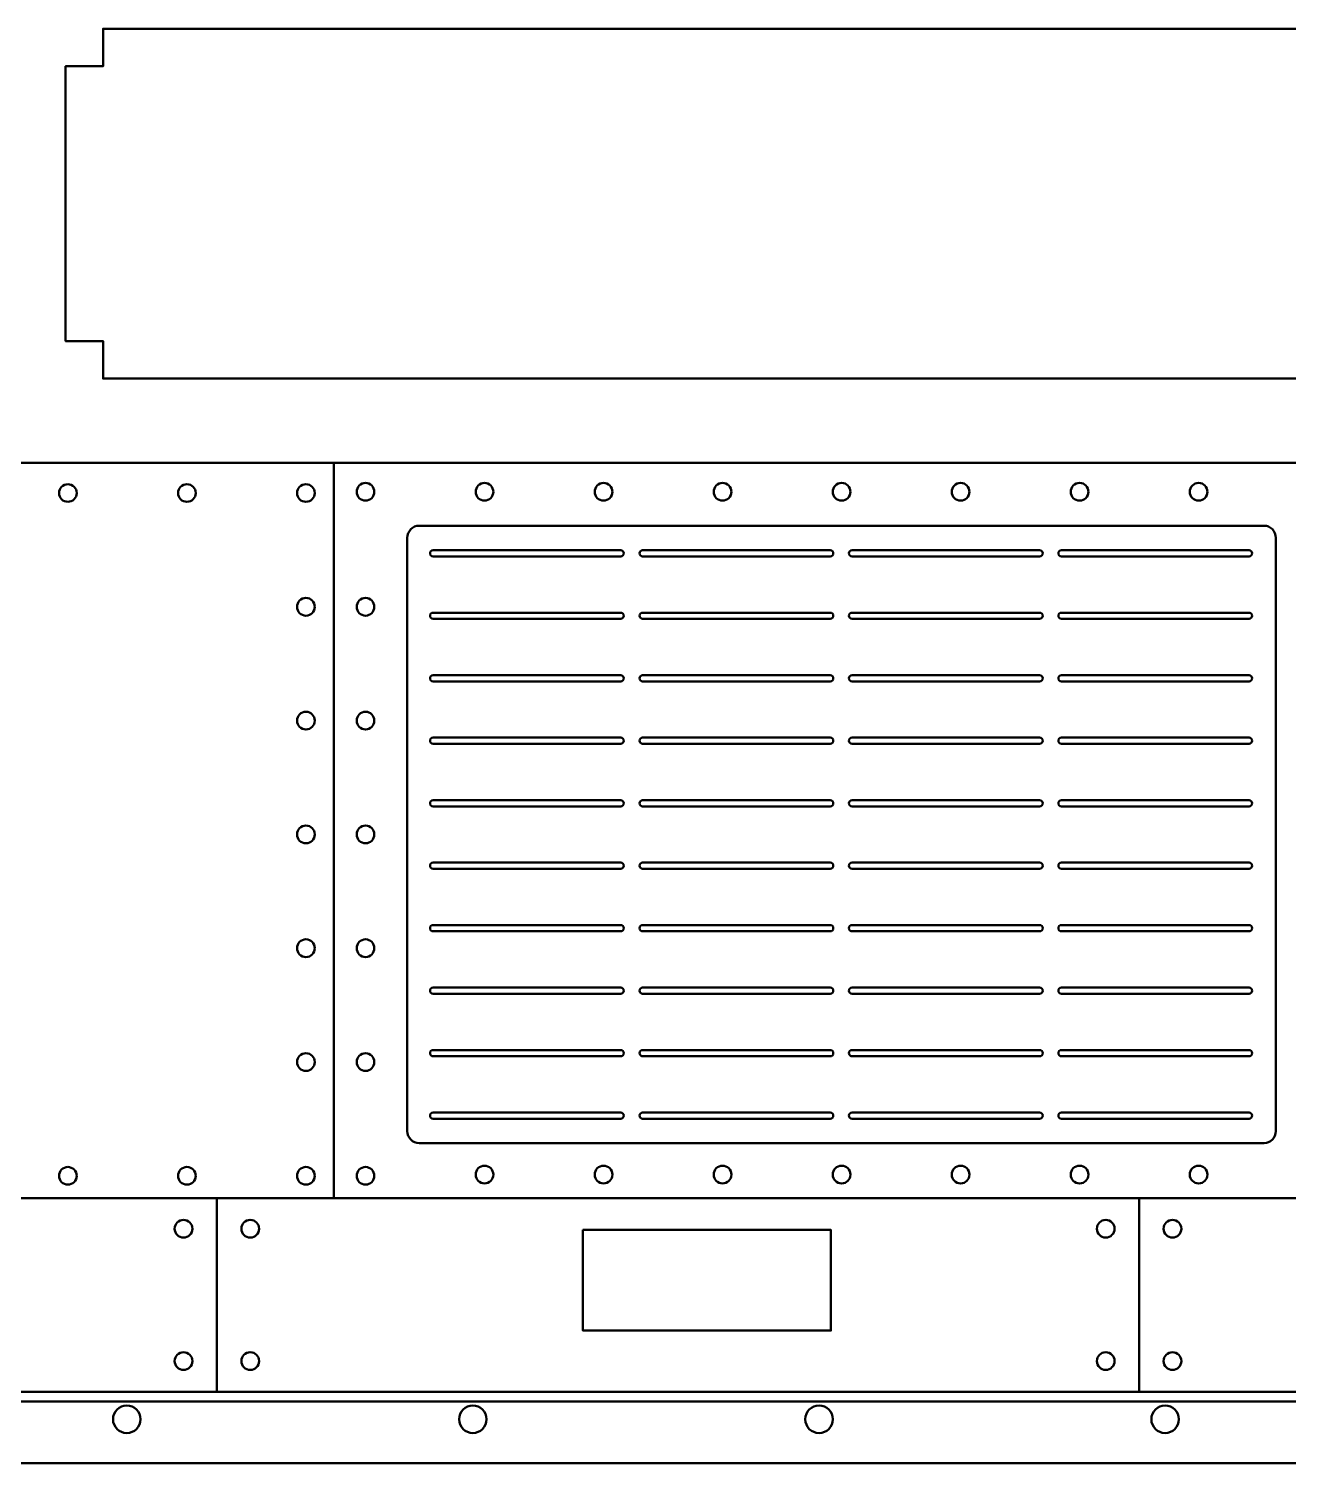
# Model space of a CAD drawing. Header units: inches. Extents: x 1117 to 1992, y -2324 to -585.
# Drawn here: x 1708.3 to 1809, y -1508.6 to -1393.8 of the extents above; entities that cross this region are included whole.
import ezdxf

# ---------------------------------------------------------------- set-up
doc = ezdxf.new("R2010")
doc.units = ezdxf.units.IN
doc.header["$MEASUREMENT"] = 0
doc.layers.add('Layer 1', color=7, linetype='Continuous')

# ---------------------------------------------------------------- blocks, each defined once
blk = doc.blocks.new('block 201')
at = {"layer": 'Layer 1', "color": 240, "lineweight": 50, "true_color": 0xec2227}
for points in [[(1732.68, -1428.52), (1732.68, -1487.33)], [(1858.15, -1487.35), (1571.92, -1487.35)], [(1723.34, -1487.35), (1723.34, -1502.84)], [(1797.1, -1487.33), (1797.1, -1502.84)], [(1752.61, -1489.9), (1772.45, -1489.9), (1772.45, -1497.95), (1752.61, -1497.95), (1752.61, -1489.9)], [(1867.78, -1502.84), (1592.46, -1502.84)], [(1867.01, -1503.63), (1593.48, -1503.63)]]:
    blk.add_lwpolyline(points, dxfattribs=at)
at = {"layer": 'Layer 1', "color": 18, "lineweight": 50, "true_color": 0x010101}
for points, knots in [([(1675.5, -1428.52), (1675.5, -1428.52), (1572.22, -1452.37), (1572.22, -1452.37), (1572.22, -1452.37), (1561.51, -1460.45), (1561.51, -1460.45), (1561.51, -1460.45), (1561.51, -1478.95), (1561.51, -1478.95), (1561.51, -1478.95), (1597.33, -1506.6), (1597.33, -1506.6), (1599.1, -1507.84), (1601.27, -1508.57), (1603.6, -1508.57), (1603.6, -1508.57), (1859.35, -1508.57), (1859.35, -1508.57), (1859.35, -1508.57), (1867.01, -1503.6), (1867.01, -1503.6), (1867.01, -1503.6), (1872.37, -1498.25), (1872.37, -1498.25), (1872.37, -1498.25), (1863.93, -1487.33), (1863.93, -1487.33), (1863.93, -1487.33), (1858.15, -1487.35), (1858.15, -1487.35), (1858.15, -1487.35), (1858.15, -1441.84), (1858.15, -1441.84), (1858.15, -1441.84), (1823.96, -1428.51), (1823.96, -1428.51), (1823.96, -1428.51), (1675.5, -1428.52), (1675.5, -1428.52), (1675.5, -1428.52), (1675.5, -1428.52), (1675.5, -1428.52)], [0, 0, 0, 0, 1, 1, 1, 2, 2, 2, 3, 3, 3, 4, 4, 4, 5, 5, 5, 6, 6, 6, 7, 7, 7, 8, 8, 8, 9, 9, 9, 10, 10, 10, 11, 11, 11, 12, 12, 12, 13, 13, 13, 14, 14, 14, 14]), ([(1755.64, -1436), (1755.64, -1436), (1740.64, -1436), (1740.64, -1436), (1740.5, -1436), (1740.39, -1435.88), (1740.39, -1435.75), (1740.39, -1435.61), (1740.5, -1435.5), (1740.64, -1435.5), (1740.64, -1435.5), (1755.64, -1435.5), (1755.64, -1435.5), (1755.77, -1435.5), (1755.89, -1435.61), (1755.89, -1435.75), (1755.89, -1435.88), (1755.77, -1436), (1755.64, -1436)], [0, 0, 0, 0, 1, 1, 1, 2, 2, 2, 3, 3, 3, 4, 4, 4, 5, 5, 5, 6, 6, 6, 6]), ([(1772.39, -1436), (1772.39, -1436), (1757.39, -1436), (1757.39, -1436), (1757.25, -1436), (1757.14, -1435.88), (1757.14, -1435.75), (1757.14, -1435.61), (1757.25, -1435.5), (1757.39, -1435.5), (1757.39, -1435.5), (1772.39, -1435.5), (1772.39, -1435.5), (1772.52, -1435.5), (1772.64, -1435.61), (1772.64, -1435.75), (1772.64, -1435.88), (1772.53, -1436), (1772.39, -1436)], [0, 0, 0, 0, 1, 1, 1, 2, 2, 2, 3, 3, 3, 4, 4, 4, 5, 5, 5, 6, 6, 6, 6]), ([(1789.14, -1436), (1789.14, -1436), (1774.14, -1436), (1774.14, -1436), (1774, -1436), (1773.89, -1435.88), (1773.89, -1435.75), (1773.89, -1435.61), (1774, -1435.5), (1774.14, -1435.5), (1774.14, -1435.5), (1789.14, -1435.5), (1789.14, -1435.5), (1789.28, -1435.5), (1789.39, -1435.61), (1789.39, -1435.75), (1789.39, -1435.88), (1789.27, -1436), (1789.14, -1436)], [0, 0, 0, 0, 1, 1, 1, 2, 2, 2, 3, 3, 3, 4, 4, 4, 5, 5, 5, 6, 6, 6, 6]), ([(1805.89, -1436), (1805.89, -1436), (1790.89, -1436), (1790.89, -1436), (1790.75, -1436), (1790.64, -1435.88), (1790.64, -1435.75), (1790.64, -1435.61), (1790.75, -1435.5), (1790.89, -1435.5), (1790.89, -1435.5), (1805.89, -1435.5), (1805.89, -1435.5), (1806.03, -1435.5), (1806.14, -1435.61), (1806.14, -1435.75), (1806.14, -1435.88), (1806.03, -1436), (1805.89, -1436)], [0, 0, 0, 0, 1, 1, 1, 2, 2, 2, 3, 3, 3, 4, 4, 4, 5, 5, 5, 6, 6, 6, 6]), ([(1755.64, -1441), (1755.64, -1441), (1740.64, -1441), (1740.64, -1441), (1740.5, -1441), (1740.39, -1440.88), (1740.39, -1440.75), (1740.39, -1440.61), (1740.5, -1440.5), (1740.64, -1440.5), (1740.64, -1440.5), (1755.64, -1440.5), (1755.64, -1440.5), (1755.77, -1440.5), (1755.89, -1440.61), (1755.89, -1440.75), (1755.89, -1440.88), (1755.77, -1441), (1755.64, -1441)], [0, 0, 0, 0, 1, 1, 1, 2, 2, 2, 3, 3, 3, 4, 4, 4, 5, 5, 5, 6, 6, 6, 6]), ([(1772.39, -1441), (1772.39, -1441), (1757.39, -1441), (1757.39, -1441), (1757.25, -1441), (1757.14, -1440.88), (1757.14, -1440.75), (1757.14, -1440.61), (1757.25, -1440.5), (1757.39, -1440.5), (1757.39, -1440.5), (1772.39, -1440.5), (1772.39, -1440.5), (1772.52, -1440.5), (1772.64, -1440.61), (1772.64, -1440.75), (1772.64, -1440.88), (1772.53, -1441), (1772.39, -1441)], [0, 0, 0, 0, 1, 1, 1, 2, 2, 2, 3, 3, 3, 4, 4, 4, 5, 5, 5, 6, 6, 6, 6]), ([(1789.14, -1441), (1789.14, -1441), (1774.14, -1441), (1774.14, -1441), (1774, -1441), (1773.89, -1440.88), (1773.89, -1440.75), (1773.89, -1440.61), (1774, -1440.5), (1774.14, -1440.5), (1774.14, -1440.5), (1789.14, -1440.5), (1789.14, -1440.5), (1789.28, -1440.5), (1789.39, -1440.61), (1789.39, -1440.75), (1789.39, -1440.88), (1789.27, -1441), (1789.14, -1441)], [0, 0, 0, 0, 1, 1, 1, 2, 2, 2, 3, 3, 3, 4, 4, 4, 5, 5, 5, 6, 6, 6, 6]), ([(1805.89, -1441), (1805.89, -1441), (1790.89, -1441), (1790.89, -1441), (1790.75, -1441), (1790.64, -1440.88), (1790.64, -1440.75), (1790.64, -1440.61), (1790.75, -1440.5), (1790.89, -1440.5), (1790.89, -1440.5), (1805.89, -1440.5), (1805.89, -1440.5), (1806.03, -1440.5), (1806.14, -1440.61), (1806.14, -1440.75), (1806.14, -1440.88), (1806.03, -1441), (1805.89, -1441)], [0, 0, 0, 0, 1, 1, 1, 2, 2, 2, 3, 3, 3, 4, 4, 4, 5, 5, 5, 6, 6, 6, 6]), ([(1755.64, -1446), (1755.64, -1446), (1740.64, -1446), (1740.64, -1446), (1740.5, -1446), (1740.39, -1445.88), (1740.39, -1445.75), (1740.39, -1445.61), (1740.5, -1445.5), (1740.64, -1445.5), (1740.64, -1445.5), (1755.64, -1445.5), (1755.64, -1445.5), (1755.77, -1445.5), (1755.89, -1445.61), (1755.89, -1445.75), (1755.89, -1445.88), (1755.77, -1446), (1755.64, -1446)], [0, 0, 0, 0, 1, 1, 1, 2, 2, 2, 3, 3, 3, 4, 4, 4, 5, 5, 5, 6, 6, 6, 6]), ([(1772.39, -1446), (1772.39, -1446), (1757.39, -1446), (1757.39, -1446), (1757.25, -1446), (1757.14, -1445.88), (1757.14, -1445.75), (1757.14, -1445.61), (1757.25, -1445.5), (1757.39, -1445.5), (1757.39, -1445.5), (1772.39, -1445.5), (1772.39, -1445.5), (1772.52, -1445.5), (1772.64, -1445.61), (1772.64, -1445.75), (1772.64, -1445.88), (1772.53, -1446), (1772.39, -1446)], [0, 0, 0, 0, 1, 1, 1, 2, 2, 2, 3, 3, 3, 4, 4, 4, 5, 5, 5, 6, 6, 6, 6]), ([(1789.14, -1446), (1789.14, -1446), (1774.14, -1446), (1774.14, -1446), (1774, -1446), (1773.89, -1445.88), (1773.89, -1445.75), (1773.89, -1445.61), (1774, -1445.5), (1774.14, -1445.5), (1774.14, -1445.5), (1789.14, -1445.5), (1789.14, -1445.5), (1789.28, -1445.5), (1789.39, -1445.61), (1789.39, -1445.75), (1789.39, -1445.88), (1789.27, -1446), (1789.14, -1446)], [0, 0, 0, 0, 1, 1, 1, 2, 2, 2, 3, 3, 3, 4, 4, 4, 5, 5, 5, 6, 6, 6, 6]), ([(1805.89, -1446), (1805.89, -1446), (1790.89, -1446), (1790.89, -1446), (1790.75, -1446), (1790.64, -1445.88), (1790.64, -1445.75), (1790.64, -1445.61), (1790.75, -1445.5), (1790.89, -1445.5), (1790.89, -1445.5), (1805.89, -1445.5), (1805.89, -1445.5), (1806.03, -1445.5), (1806.14, -1445.61), (1806.14, -1445.75), (1806.14, -1445.88), (1806.03, -1446), (1805.89, -1446)], [0, 0, 0, 0, 1, 1, 1, 2, 2, 2, 3, 3, 3, 4, 4, 4, 5, 5, 5, 6, 6, 6, 6]), ([(1755.64, -1451), (1755.64, -1451), (1740.64, -1451), (1740.64, -1451), (1740.5, -1451), (1740.39, -1450.88), (1740.39, -1450.75), (1740.39, -1450.61), (1740.5, -1450.5), (1740.64, -1450.5), (1740.64, -1450.5), (1755.64, -1450.5), (1755.64, -1450.5), (1755.77, -1450.5), (1755.89, -1450.61), (1755.89, -1450.75), (1755.89, -1450.88), (1755.77, -1451), (1755.64, -1451)], [0, 0, 0, 0, 1, 1, 1, 2, 2, 2, 3, 3, 3, 4, 4, 4, 5, 5, 5, 6, 6, 6, 6]), ([(1772.39, -1451), (1772.39, -1451), (1757.39, -1451), (1757.39, -1451), (1757.25, -1451), (1757.14, -1450.88), (1757.14, -1450.75), (1757.14, -1450.61), (1757.25, -1450.5), (1757.39, -1450.5), (1757.39, -1450.5), (1772.39, -1450.5), (1772.39, -1450.5), (1772.52, -1450.5), (1772.64, -1450.61), (1772.64, -1450.75), (1772.64, -1450.88), (1772.53, -1451), (1772.39, -1451)], [0, 0, 0, 0, 1, 1, 1, 2, 2, 2, 3, 3, 3, 4, 4, 4, 5, 5, 5, 6, 6, 6, 6]), ([(1789.14, -1451), (1789.14, -1451), (1774.14, -1451), (1774.14, -1451), (1774, -1451), (1773.89, -1450.88), (1773.89, -1450.75), (1773.89, -1450.61), (1774, -1450.5), (1774.14, -1450.5), (1774.14, -1450.5), (1789.14, -1450.5), (1789.14, -1450.5), (1789.28, -1450.5), (1789.39, -1450.61), (1789.39, -1450.75), (1789.39, -1450.88), (1789.27, -1451), (1789.14, -1451)], [0, 0, 0, 0, 1, 1, 1, 2, 2, 2, 3, 3, 3, 4, 4, 4, 5, 5, 5, 6, 6, 6, 6]), ([(1805.89, -1451), (1805.89, -1451), (1790.89, -1451), (1790.89, -1451), (1790.75, -1451), (1790.64, -1450.88), (1790.64, -1450.75), (1790.64, -1450.61), (1790.75, -1450.5), (1790.89, -1450.5), (1790.89, -1450.5), (1805.89, -1450.5), (1805.89, -1450.5), (1806.03, -1450.5), (1806.14, -1450.61), (1806.14, -1450.75), (1806.14, -1450.88), (1806.03, -1451), (1805.89, -1451)], [0, 0, 0, 0, 1, 1, 1, 2, 2, 2, 3, 3, 3, 4, 4, 4, 5, 5, 5, 6, 6, 6, 6]), ([(1755.64, -1456), (1755.64, -1456), (1740.64, -1456), (1740.64, -1456), (1740.5, -1456), (1740.39, -1455.88), (1740.39, -1455.75), (1740.39, -1455.61), (1740.5, -1455.5), (1740.64, -1455.5), (1740.64, -1455.5), (1755.64, -1455.5), (1755.64, -1455.5), (1755.77, -1455.5), (1755.89, -1455.61), (1755.89, -1455.75), (1755.89, -1455.88), (1755.77, -1456), (1755.64, -1456)], [0, 0, 0, 0, 1, 1, 1, 2, 2, 2, 3, 3, 3, 4, 4, 4, 5, 5, 5, 6, 6, 6, 6]), ([(1772.39, -1456), (1772.39, -1456), (1757.39, -1456), (1757.39, -1456), (1757.25, -1456), (1757.14, -1455.88), (1757.14, -1455.75), (1757.14, -1455.61), (1757.25, -1455.5), (1757.39, -1455.5), (1757.39, -1455.5), (1772.39, -1455.5), (1772.39, -1455.5), (1772.52, -1455.5), (1772.64, -1455.61), (1772.64, -1455.75), (1772.64, -1455.88), (1772.53, -1456), (1772.39, -1456)], [0, 0, 0, 0, 1, 1, 1, 2, 2, 2, 3, 3, 3, 4, 4, 4, 5, 5, 5, 6, 6, 6, 6]), ([(1789.14, -1456), (1789.14, -1456), (1774.14, -1456), (1774.14, -1456), (1774, -1456), (1773.89, -1455.88), (1773.89, -1455.75), (1773.89, -1455.61), (1774, -1455.5), (1774.14, -1455.5), (1774.14, -1455.5), (1789.14, -1455.5), (1789.14, -1455.5), (1789.28, -1455.5), (1789.39, -1455.61), (1789.39, -1455.75), (1789.39, -1455.88), (1789.27, -1456), (1789.14, -1456)], [0, 0, 0, 0, 1, 1, 1, 2, 2, 2, 3, 3, 3, 4, 4, 4, 5, 5, 5, 6, 6, 6, 6]), ([(1805.89, -1456), (1805.89, -1456), (1790.89, -1456), (1790.89, -1456), (1790.75, -1456), (1790.64, -1455.88), (1790.64, -1455.75), (1790.64, -1455.61), (1790.75, -1455.5), (1790.89, -1455.5), (1790.89, -1455.5), (1805.89, -1455.5), (1805.89, -1455.5), (1806.03, -1455.5), (1806.14, -1455.61), (1806.14, -1455.75), (1806.14, -1455.88), (1806.03, -1456), (1805.89, -1456)], [0, 0, 0, 0, 1, 1, 1, 2, 2, 2, 3, 3, 3, 4, 4, 4, 5, 5, 5, 6, 6, 6, 6]), ([(1755.64, -1461), (1755.64, -1461), (1740.64, -1461), (1740.64, -1461), (1740.5, -1461), (1740.39, -1460.88), (1740.39, -1460.75), (1740.39, -1460.61), (1740.5, -1460.5), (1740.64, -1460.5), (1740.64, -1460.5), (1755.64, -1460.5), (1755.64, -1460.5), (1755.77, -1460.5), (1755.89, -1460.61), (1755.89, -1460.75), (1755.89, -1460.88), (1755.77, -1461), (1755.64, -1461)], [0, 0, 0, 0, 1, 1, 1, 2, 2, 2, 3, 3, 3, 4, 4, 4, 5, 5, 5, 6, 6, 6, 6]), ([(1772.39, -1461), (1772.39, -1461), (1757.39, -1461), (1757.39, -1461), (1757.25, -1461), (1757.14, -1460.88), (1757.14, -1460.75), (1757.14, -1460.61), (1757.25, -1460.5), (1757.39, -1460.5), (1757.39, -1460.5), (1772.39, -1460.5), (1772.39, -1460.5), (1772.52, -1460.5), (1772.64, -1460.61), (1772.64, -1460.75), (1772.64, -1460.88), (1772.53, -1461), (1772.39, -1461)], [0, 0, 0, 0, 1, 1, 1, 2, 2, 2, 3, 3, 3, 4, 4, 4, 5, 5, 5, 6, 6, 6, 6]), ([(1789.14, -1461), (1789.14, -1461), (1774.14, -1461), (1774.14, -1461), (1774, -1461), (1773.89, -1460.88), (1773.89, -1460.75), (1773.89, -1460.61), (1774, -1460.5), (1774.14, -1460.5), (1774.14, -1460.5), (1789.14, -1460.5), (1789.14, -1460.5), (1789.28, -1460.5), (1789.39, -1460.61), (1789.39, -1460.75), (1789.39, -1460.88), (1789.27, -1461), (1789.14, -1461)], [0, 0, 0, 0, 1, 1, 1, 2, 2, 2, 3, 3, 3, 4, 4, 4, 5, 5, 5, 6, 6, 6, 6]), ([(1805.89, -1461), (1805.89, -1461), (1790.89, -1461), (1790.89, -1461), (1790.75, -1461), (1790.64, -1460.88), (1790.64, -1460.75), (1790.64, -1460.61), (1790.75, -1460.5), (1790.89, -1460.5), (1790.89, -1460.5), (1805.89, -1460.5), (1805.89, -1460.5), (1806.03, -1460.5), (1806.14, -1460.61), (1806.14, -1460.75), (1806.14, -1460.88), (1806.03, -1461), (1805.89, -1461)], [0, 0, 0, 0, 1, 1, 1, 2, 2, 2, 3, 3, 3, 4, 4, 4, 5, 5, 5, 6, 6, 6, 6]), ([(1755.64, -1466), (1755.64, -1466), (1740.64, -1466), (1740.64, -1466), (1740.5, -1466), (1740.39, -1465.88), (1740.39, -1465.75), (1740.39, -1465.61), (1740.5, -1465.5), (1740.64, -1465.5), (1740.64, -1465.5), (1755.64, -1465.5), (1755.64, -1465.5), (1755.77, -1465.5), (1755.89, -1465.61), (1755.89, -1465.75), (1755.89, -1465.88), (1755.77, -1466), (1755.64, -1466)], [0, 0, 0, 0, 1, 1, 1, 2, 2, 2, 3, 3, 3, 4, 4, 4, 5, 5, 5, 6, 6, 6, 6]), ([(1772.39, -1466), (1772.39, -1466), (1757.39, -1466), (1757.39, -1466), (1757.25, -1466), (1757.14, -1465.88), (1757.14, -1465.75), (1757.14, -1465.61), (1757.25, -1465.5), (1757.39, -1465.5), (1757.39, -1465.5), (1772.39, -1465.5), (1772.39, -1465.5), (1772.52, -1465.5), (1772.64, -1465.61), (1772.64, -1465.75), (1772.64, -1465.88), (1772.53, -1466), (1772.39, -1466)], [0, 0, 0, 0, 1, 1, 1, 2, 2, 2, 3, 3, 3, 4, 4, 4, 5, 5, 5, 6, 6, 6, 6]), ([(1789.14, -1466), (1789.14, -1466), (1774.14, -1466), (1774.14, -1466), (1774, -1466), (1773.89, -1465.88), (1773.89, -1465.75), (1773.89, -1465.61), (1774, -1465.5), (1774.14, -1465.5), (1774.14, -1465.5), (1789.14, -1465.5), (1789.14, -1465.5), (1789.28, -1465.5), (1789.39, -1465.61), (1789.39, -1465.75), (1789.39, -1465.88), (1789.27, -1466), (1789.14, -1466)], [0, 0, 0, 0, 1, 1, 1, 2, 2, 2, 3, 3, 3, 4, 4, 4, 5, 5, 5, 6, 6, 6, 6]), ([(1805.89, -1466), (1805.89, -1466), (1790.89, -1466), (1790.89, -1466), (1790.75, -1466), (1790.64, -1465.88), (1790.64, -1465.75), (1790.64, -1465.61), (1790.75, -1465.5), (1790.89, -1465.5), (1790.89, -1465.5), (1805.89, -1465.5), (1805.89, -1465.5), (1806.03, -1465.5), (1806.14, -1465.61), (1806.14, -1465.75), (1806.14, -1465.88), (1806.03, -1466), (1805.89, -1466)], [0, 0, 0, 0, 1, 1, 1, 2, 2, 2, 3, 3, 3, 4, 4, 4, 5, 5, 5, 6, 6, 6, 6]), ([(1755.64, -1471), (1755.64, -1471), (1740.64, -1471), (1740.64, -1471), (1740.5, -1471), (1740.39, -1470.88), (1740.39, -1470.75), (1740.39, -1470.61), (1740.5, -1470.5), (1740.64, -1470.5), (1740.64, -1470.5), (1755.64, -1470.5), (1755.64, -1470.5), (1755.77, -1470.5), (1755.89, -1470.61), (1755.89, -1470.75), (1755.89, -1470.88), (1755.77, -1471), (1755.64, -1471)], [0, 0, 0, 0, 1, 1, 1, 2, 2, 2, 3, 3, 3, 4, 4, 4, 5, 5, 5, 6, 6, 6, 6]), ([(1772.39, -1471), (1772.39, -1471), (1757.39, -1471), (1757.39, -1471), (1757.25, -1471), (1757.14, -1470.88), (1757.14, -1470.75), (1757.14, -1470.61), (1757.25, -1470.5), (1757.39, -1470.5), (1757.39, -1470.5), (1772.39, -1470.5), (1772.39, -1470.5), (1772.52, -1470.5), (1772.64, -1470.61), (1772.64, -1470.75), (1772.64, -1470.88), (1772.53, -1471), (1772.39, -1471)], [0, 0, 0, 0, 1, 1, 1, 2, 2, 2, 3, 3, 3, 4, 4, 4, 5, 5, 5, 6, 6, 6, 6]), ([(1789.14, -1471), (1789.14, -1471), (1774.14, -1471), (1774.14, -1471), (1774, -1471), (1773.89, -1470.88), (1773.89, -1470.75), (1773.89, -1470.61), (1774, -1470.5), (1774.14, -1470.5), (1774.14, -1470.5), (1789.14, -1470.5), (1789.14, -1470.5), (1789.28, -1470.5), (1789.39, -1470.61), (1789.39, -1470.75), (1789.39, -1470.88), (1789.27, -1471), (1789.14, -1471)], [0, 0, 0, 0, 1, 1, 1, 2, 2, 2, 3, 3, 3, 4, 4, 4, 5, 5, 5, 6, 6, 6, 6]), ([(1805.89, -1471), (1805.89, -1471), (1790.89, -1471), (1790.89, -1471), (1790.75, -1471), (1790.64, -1470.88), (1790.64, -1470.75), (1790.64, -1470.61), (1790.75, -1470.5), (1790.89, -1470.5), (1790.89, -1470.5), (1805.89, -1470.5), (1805.89, -1470.5), (1806.03, -1470.5), (1806.14, -1470.61), (1806.14, -1470.75), (1806.14, -1470.88), (1806.03, -1471), (1805.89, -1471)], [0, 0, 0, 0, 1, 1, 1, 2, 2, 2, 3, 3, 3, 4, 4, 4, 5, 5, 5, 6, 6, 6, 6]), ([(1755.64, -1476), (1755.64, -1476), (1740.64, -1476), (1740.64, -1476), (1740.5, -1476), (1740.39, -1475.88), (1740.39, -1475.75), (1740.39, -1475.61), (1740.5, -1475.5), (1740.64, -1475.5), (1740.64, -1475.5), (1755.64, -1475.5), (1755.64, -1475.5), (1755.77, -1475.5), (1755.89, -1475.61), (1755.89, -1475.75), (1755.89, -1475.89), (1755.77, -1476), (1755.64, -1476)], [0, 0, 0, 0, 1, 1, 1, 2, 2, 2, 3, 3, 3, 4, 4, 4, 5, 5, 5, 6, 6, 6, 6]), ([(1772.39, -1476), (1772.39, -1476), (1757.39, -1476), (1757.39, -1476), (1757.25, -1476), (1757.14, -1475.88), (1757.14, -1475.75), (1757.14, -1475.61), (1757.25, -1475.5), (1757.39, -1475.5), (1757.39, -1475.5), (1772.39, -1475.5), (1772.39, -1475.5), (1772.52, -1475.5), (1772.64, -1475.61), (1772.64, -1475.75), (1772.64, -1475.89), (1772.53, -1476), (1772.39, -1476)], [0, 0, 0, 0, 1, 1, 1, 2, 2, 2, 3, 3, 3, 4, 4, 4, 5, 5, 5, 6, 6, 6, 6]), ([(1789.14, -1476), (1789.14, -1476), (1774.14, -1476), (1774.14, -1476), (1774, -1476), (1773.89, -1475.88), (1773.89, -1475.75), (1773.89, -1475.61), (1774, -1475.5), (1774.14, -1475.5), (1774.14, -1475.5), (1789.14, -1475.5), (1789.14, -1475.5), (1789.28, -1475.5), (1789.39, -1475.61), (1789.39, -1475.75), (1789.39, -1475.89), (1789.27, -1476), (1789.14, -1476)], [0, 0, 0, 0, 1, 1, 1, 2, 2, 2, 3, 3, 3, 4, 4, 4, 5, 5, 5, 6, 6, 6, 6]), ([(1805.89, -1476), (1805.89, -1476), (1790.89, -1476), (1790.89, -1476), (1790.75, -1476), (1790.64, -1475.88), (1790.64, -1475.75), (1790.64, -1475.61), (1790.75, -1475.5), (1790.89, -1475.5), (1790.89, -1475.5), (1805.89, -1475.5), (1805.89, -1475.5), (1806.03, -1475.5), (1806.14, -1475.61), (1806.14, -1475.75), (1806.14, -1475.89), (1806.03, -1476), (1805.89, -1476)], [0, 0, 0, 0, 1, 1, 1, 2, 2, 2, 3, 3, 3, 4, 4, 4, 5, 5, 5, 6, 6, 6, 6]), ([(1755.64, -1481), (1755.64, -1481), (1740.64, -1481), (1740.64, -1481), (1740.5, -1481), (1740.39, -1480.89), (1740.39, -1480.75), (1740.39, -1480.61), (1740.5, -1480.5), (1740.64, -1480.5), (1740.64, -1480.5), (1755.64, -1480.5), (1755.64, -1480.5), (1755.77, -1480.5), (1755.89, -1480.61), (1755.89, -1480.75), (1755.89, -1480.88), (1755.77, -1481), (1755.64, -1481)], [0, 0, 0, 0, 1, 1, 1, 2, 2, 2, 3, 3, 3, 4, 4, 4, 5, 5, 5, 6, 6, 6, 6]), ([(1772.39, -1481), (1772.39, -1481), (1757.39, -1481), (1757.39, -1481), (1757.25, -1481), (1757.14, -1480.89), (1757.14, -1480.75), (1757.14, -1480.61), (1757.25, -1480.5), (1757.39, -1480.5), (1757.39, -1480.5), (1772.39, -1480.5), (1772.39, -1480.5), (1772.52, -1480.5), (1772.64, -1480.61), (1772.64, -1480.75), (1772.64, -1480.88), (1772.53, -1481), (1772.39, -1481)], [0, 0, 0, 0, 1, 1, 1, 2, 2, 2, 3, 3, 3, 4, 4, 4, 5, 5, 5, 6, 6, 6, 6]), ([(1789.14, -1481), (1789.14, -1481), (1774.14, -1481), (1774.14, -1481), (1774, -1481), (1773.89, -1480.89), (1773.89, -1480.75), (1773.89, -1480.61), (1774, -1480.5), (1774.14, -1480.5), (1774.14, -1480.5), (1789.14, -1480.5), (1789.14, -1480.5), (1789.28, -1480.5), (1789.39, -1480.61), (1789.39, -1480.75), (1789.39, -1480.88), (1789.27, -1481), (1789.14, -1481)], [0, 0, 0, 0, 1, 1, 1, 2, 2, 2, 3, 3, 3, 4, 4, 4, 5, 5, 5, 6, 6, 6, 6]), ([(1805.89, -1481), (1805.89, -1481), (1790.89, -1481), (1790.89, -1481), (1790.75, -1481), (1790.64, -1480.89), (1790.64, -1480.75), (1790.64, -1480.61), (1790.75, -1480.5), (1790.89, -1480.5), (1790.89, -1480.5), (1805.89, -1480.5), (1805.89, -1480.5), (1806.03, -1480.5), (1806.14, -1480.61), (1806.14, -1480.75), (1806.14, -1480.88), (1806.03, -1481), (1805.89, -1481)], [0, 0, 0, 0, 1, 1, 1, 2, 2, 2, 3, 3, 3, 4, 4, 4, 5, 5, 5, 6, 6, 6, 6]), ([(1716.13, -1506.15), (1715.52, -1506.15), (1715.03, -1505.66), (1715.03, -1505.05), (1715.03, -1504.44), (1715.52, -1503.95), (1716.13, -1503.95), (1716.74, -1503.95), (1717.23, -1504.44), (1717.23, -1505.05), (1717.23, -1505.66), (1716.73, -1506.15), (1716.13, -1506.15)], [0, 0, 0, 0, 1, 1, 1, 2, 2, 2, 3, 3, 3, 4, 4, 4, 4]), ([(1743.81, -1506.15), (1743.2, -1506.15), (1742.71, -1505.66), (1742.71, -1505.05), (1742.71, -1504.44), (1743.2, -1503.95), (1743.81, -1503.95), (1744.42, -1503.95), (1744.91, -1504.44), (1744.91, -1505.05), (1744.91, -1505.66), (1744.42, -1506.15), (1743.81, -1506.15)], [0, 0, 0, 0, 1, 1, 1, 2, 2, 2, 3, 3, 3, 4, 4, 4, 4]), ([(1771.5, -1506.15), (1770.89, -1506.15), (1770.4, -1505.66), (1770.4, -1505.05), (1770.4, -1504.44), (1770.89, -1503.95), (1771.5, -1503.95), (1772.1, -1503.95), (1772.6, -1504.44), (1772.6, -1505.05), (1772.6, -1505.66), (1772.1, -1506.15), (1771.5, -1506.15)], [0, 0, 0, 0, 1, 1, 1, 2, 2, 2, 3, 3, 3, 4, 4, 4, 4]), ([(1799.18, -1506.15), (1798.57, -1506.15), (1798.08, -1505.66), (1798.08, -1505.05), (1798.08, -1504.44), (1798.57, -1503.95), (1799.18, -1503.95), (1799.79, -1503.95), (1800.28, -1504.44), (1800.28, -1505.05), (1800.28, -1505.66), (1799.79, -1506.15), (1799.18, -1506.15)], [0, 0, 0, 0, 1, 1, 1, 2, 2, 2, 3, 3, 3, 4, 4, 4, 4])]:
    blk.add_open_spline(points, degree=3, knots=knots, dxfattribs=at)
at = {"layer": 'Layer 1', "color": 240, "lineweight": 50, "true_color": 0xec2227}
for points, knots in [([(1711.42, -1430.22), (1711.81, -1430.22), (1712.13, -1430.53), (1712.13, -1430.93), (1712.13, -1431.32), (1711.81, -1431.63), (1711.42, -1431.63), (1711.03, -1431.63), (1710.71, -1431.32), (1710.71, -1430.93), (1710.71, -1430.53), (1711.03, -1430.22), (1711.42, -1430.22)], [0, 0, 0, 0, 1, 1, 1, 2, 2, 2, 3, 3, 3, 4, 4, 4, 4]), ([(1720.94, -1430.22), (1721.33, -1430.22), (1721.65, -1430.53), (1721.65, -1430.93), (1721.65, -1431.32), (1721.33, -1431.63), (1720.94, -1431.63), (1720.55, -1431.63), (1720.23, -1431.32), (1720.23, -1430.93), (1720.23, -1430.53), (1720.55, -1430.22), (1720.94, -1430.22)], [0, 0, 0, 0, 1, 1, 1, 2, 2, 2, 3, 3, 3, 4, 4, 4, 4]), ([(1730.46, -1430.22), (1730.85, -1430.22), (1731.17, -1430.53), (1731.17, -1430.93), (1731.17, -1431.32), (1730.85, -1431.63), (1730.46, -1431.63), (1730.07, -1431.63), (1729.75, -1431.32), (1729.75, -1430.93), (1729.75, -1430.53), (1730.07, -1430.22), (1730.46, -1430.22)], [0, 0, 0, 0, 1, 1, 1, 2, 2, 2, 3, 3, 3, 4, 4, 4, 4]), ([(1735.22, -1430.12), (1735.62, -1430.12), (1735.93, -1430.43), (1735.93, -1430.83), (1735.93, -1431.22), (1735.62, -1431.53), (1735.22, -1431.53), (1734.83, -1431.53), (1734.52, -1431.22), (1734.52, -1430.83), (1734.52, -1430.43), (1734.83, -1430.12), (1735.22, -1430.12)], [0, 0, 0, 0, 1, 1, 1, 2, 2, 2, 3, 3, 3, 4, 4, 4, 4]), ([(1744.74, -1430.12), (1745.14, -1430.12), (1745.45, -1430.43), (1745.45, -1430.83), (1745.45, -1431.22), (1745.14, -1431.53), (1744.74, -1431.53), (1744.35, -1431.53), (1744.04, -1431.22), (1744.04, -1430.83), (1744.04, -1430.43), (1744.35, -1430.12), (1744.74, -1430.12)], [0, 0, 0, 0, 1, 1, 1, 2, 2, 2, 3, 3, 3, 4, 4, 4, 4]), ([(1754.26, -1430.12), (1754.66, -1430.12), (1754.97, -1430.43), (1754.97, -1430.83), (1754.97, -1431.22), (1754.66, -1431.53), (1754.26, -1431.53), (1753.87, -1431.53), (1753.56, -1431.22), (1753.56, -1430.83), (1753.56, -1430.43), (1753.87, -1430.12), (1754.26, -1430.12)], [0, 0, 0, 0, 1, 1, 1, 2, 2, 2, 3, 3, 3, 4, 4, 4, 4]), ([(1763.78, -1430.12), (1764.17, -1430.12), (1764.49, -1430.43), (1764.49, -1430.83), (1764.49, -1431.22), (1764.17, -1431.53), (1763.78, -1431.53), (1763.39, -1431.53), (1763.08, -1431.22), (1763.08, -1430.83), (1763.08, -1430.43), (1763.39, -1430.12), (1763.78, -1430.12)], [0, 0, 0, 0, 1, 1, 1, 2, 2, 2, 3, 3, 3, 4, 4, 4, 4]), ([(1773.3, -1430.12), (1773.7, -1430.12), (1774.01, -1430.43), (1774.01, -1430.83), (1774.01, -1431.22), (1773.7, -1431.53), (1773.3, -1431.53), (1772.91, -1431.53), (1772.6, -1431.22), (1772.6, -1430.83), (1772.6, -1430.43), (1772.91, -1430.12), (1773.3, -1430.12)], [0, 0, 0, 0, 1, 1, 1, 2, 2, 2, 3, 3, 3, 4, 4, 4, 4]), ([(1782.82, -1430.12), (1783.22, -1430.12), (1783.53, -1430.43), (1783.53, -1430.83), (1783.53, -1431.22), (1783.22, -1431.53), (1782.82, -1431.53), (1782.43, -1431.53), (1782.12, -1431.22), (1782.12, -1430.83), (1782.12, -1430.43), (1782.43, -1430.12), (1782.82, -1430.12)], [0, 0, 0, 0, 1, 1, 1, 2, 2, 2, 3, 3, 3, 4, 4, 4, 4]), ([(1792.34, -1430.12), (1792.73, -1430.12), (1793.05, -1430.43), (1793.05, -1430.83), (1793.05, -1431.22), (1792.73, -1431.53), (1792.34, -1431.53), (1791.95, -1431.53), (1791.63, -1431.22), (1791.63, -1430.83), (1791.63, -1430.43), (1791.95, -1430.12), (1792.34, -1430.12)], [0, 0, 0, 0, 1, 1, 1, 2, 2, 2, 3, 3, 3, 4, 4, 4, 4]), ([(1801.86, -1430.12), (1802.25, -1430.12), (1802.57, -1430.43), (1802.57, -1430.83), (1802.57, -1431.22), (1802.25, -1431.53), (1801.86, -1431.53), (1801.47, -1431.53), (1801.15, -1431.22), (1801.15, -1430.83), (1801.15, -1430.43), (1801.47, -1430.12), (1801.86, -1430.12)], [0, 0, 0, 0, 1, 1, 1, 2, 2, 2, 3, 3, 3, 4, 4, 4, 4]), ([(1807.09, -1433.54), (1807.09, -1433.54), (1739.52, -1433.54), (1739.52, -1433.54), (1738.99, -1433.54), (1738.57, -1433.97), (1738.57, -1434.51), (1738.57, -1434.51), (1738.57, -1481.98), (1738.57, -1481.98), (1738.57, -1482.52), (1738.99, -1482.95), (1739.52, -1482.95), (1739.52, -1482.95), (1807.09, -1482.95), (1807.09, -1482.95), (1807.61, -1482.95), (1808.04, -1482.52), (1808.04, -1481.98), (1808.04, -1481.98), (1808.04, -1434.51), (1808.04, -1434.51), (1808.04, -1433.97), (1807.61, -1433.54), (1807.09, -1433.54)], [0, 0, 0, 0, 1, 1, 1, 2, 2, 2, 3, 3, 3, 4, 4, 4, 5, 5, 5, 6, 6, 6, 7, 7, 7, 8, 8, 8, 8]), ([(1730.46, -1439.32), (1730.85, -1439.32), (1731.17, -1439.64), (1731.17, -1440.03), (1731.17, -1440.42), (1730.85, -1440.74), (1730.46, -1440.74), (1730.07, -1440.74), (1729.75, -1440.42), (1729.75, -1440.03), (1729.75, -1439.64), (1730.07, -1439.32), (1730.46, -1439.32)], [0, 0, 0, 0, 1, 1, 1, 2, 2, 2, 3, 3, 3, 4, 4, 4, 4]), ([(1735.23, -1439.32), (1735.62, -1439.32), (1735.93, -1439.64), (1735.93, -1440.03), (1735.93, -1440.42), (1735.62, -1440.74), (1735.23, -1440.74), (1734.83, -1440.74), (1734.52, -1440.42), (1734.52, -1440.03), (1734.52, -1439.64), (1734.83, -1439.32), (1735.23, -1439.32)], [0, 0, 0, 0, 1, 1, 1, 2, 2, 2, 3, 3, 3, 4, 4, 4, 4]), ([(1730.46, -1448.43), (1730.85, -1448.43), (1731.17, -1448.75), (1731.17, -1449.14), (1731.17, -1449.53), (1730.85, -1449.85), (1730.46, -1449.85), (1730.07, -1449.85), (1729.75, -1449.53), (1729.75, -1449.14), (1729.75, -1448.75), (1730.07, -1448.43), (1730.46, -1448.43)], [0, 0, 0, 0, 1, 1, 1, 2, 2, 2, 3, 3, 3, 4, 4, 4, 4]), ([(1735.23, -1448.43), (1735.62, -1448.43), (1735.93, -1448.75), (1735.93, -1449.14), (1735.93, -1449.53), (1735.62, -1449.85), (1735.23, -1449.85), (1734.83, -1449.85), (1734.52, -1449.53), (1734.52, -1449.14), (1734.52, -1448.75), (1734.83, -1448.43), (1735.23, -1448.43)], [0, 0, 0, 0, 1, 1, 1, 2, 2, 2, 3, 3, 3, 4, 4, 4, 4]), ([(1730.46, -1457.54), (1730.85, -1457.54), (1731.17, -1457.85), (1731.17, -1458.25), (1731.17, -1458.64), (1730.85, -1458.95), (1730.46, -1458.95), (1730.07, -1458.95), (1729.75, -1458.64), (1729.75, -1458.25), (1729.75, -1457.85), (1730.07, -1457.54), (1730.46, -1457.54)], [0, 0, 0, 0, 1, 1, 1, 2, 2, 2, 3, 3, 3, 4, 4, 4, 4]), ([(1735.23, -1457.54), (1735.62, -1457.54), (1735.93, -1457.85), (1735.93, -1458.25), (1735.93, -1458.64), (1735.62, -1458.95), (1735.23, -1458.95), (1734.83, -1458.95), (1734.52, -1458.64), (1734.52, -1458.25), (1734.52, -1457.85), (1734.83, -1457.54), (1735.23, -1457.54)], [0, 0, 0, 0, 1, 1, 1, 2, 2, 2, 3, 3, 3, 4, 4, 4, 4]), ([(1730.46, -1466.64), (1730.85, -1466.64), (1731.17, -1466.96), (1731.17, -1467.35), (1731.17, -1467.74), (1730.85, -1468.06), (1730.46, -1468.06), (1730.07, -1468.06), (1729.75, -1467.74), (1729.75, -1467.35), (1729.75, -1466.96), (1730.07, -1466.64), (1730.46, -1466.64)], [0, 0, 0, 0, 1, 1, 1, 2, 2, 2, 3, 3, 3, 4, 4, 4, 4]), ([(1735.23, -1466.64), (1735.62, -1466.64), (1735.93, -1466.96), (1735.93, -1467.35), (1735.93, -1467.74), (1735.62, -1468.06), (1735.23, -1468.06), (1734.83, -1468.06), (1734.52, -1467.74), (1734.52, -1467.35), (1734.52, -1466.96), (1734.83, -1466.64), (1735.23, -1466.64)], [0, 0, 0, 0, 1, 1, 1, 2, 2, 2, 3, 3, 3, 4, 4, 4, 4]), ([(1730.46, -1475.75), (1730.85, -1475.75), (1731.17, -1476.07), (1731.17, -1476.46), (1731.17, -1476.85), (1730.85, -1477.17), (1730.46, -1477.17), (1730.07, -1477.17), (1729.75, -1476.85), (1729.75, -1476.46), (1729.75, -1476.07), (1730.07, -1475.75), (1730.46, -1475.75)], [0, 0, 0, 0, 1, 1, 1, 2, 2, 2, 3, 3, 3, 4, 4, 4, 4]), ([(1735.23, -1475.75), (1735.62, -1475.75), (1735.93, -1476.07), (1735.93, -1476.46), (1735.93, -1476.85), (1735.62, -1477.17), (1735.23, -1477.17), (1734.83, -1477.17), (1734.52, -1476.85), (1734.52, -1476.46), (1734.52, -1476.07), (1734.83, -1475.75), (1735.23, -1475.75)], [0, 0, 0, 0, 1, 1, 1, 2, 2, 2, 3, 3, 3, 4, 4, 4, 4]), ([(1711.42, -1484.86), (1711.81, -1484.86), (1712.13, -1485.17), (1712.13, -1485.57), (1712.13, -1485.96), (1711.81, -1486.27), (1711.42, -1486.27), (1711.03, -1486.27), (1710.71, -1485.96), (1710.71, -1485.57), (1710.71, -1485.17), (1711.03, -1484.86), (1711.42, -1484.86)], [0, 0, 0, 0, 1, 1, 1, 2, 2, 2, 3, 3, 3, 4, 4, 4, 4]), ([(1720.94, -1484.86), (1721.33, -1484.86), (1721.65, -1485.17), (1721.65, -1485.57), (1721.65, -1485.96), (1721.33, -1486.27), (1720.94, -1486.27), (1720.55, -1486.27), (1720.23, -1485.96), (1720.23, -1485.57), (1720.23, -1485.17), (1720.55, -1484.86), (1720.94, -1484.86)], [0, 0, 0, 0, 1, 1, 1, 2, 2, 2, 3, 3, 3, 4, 4, 4, 4]), ([(1730.46, -1484.86), (1730.85, -1484.86), (1731.17, -1485.17), (1731.17, -1485.57), (1731.17, -1485.96), (1730.85, -1486.27), (1730.46, -1486.27), (1730.07, -1486.27), (1729.75, -1485.96), (1729.75, -1485.57), (1729.75, -1485.17), (1730.07, -1484.86), (1730.46, -1484.86)], [0, 0, 0, 0, 1, 1, 1, 2, 2, 2, 3, 3, 3, 4, 4, 4, 4]), ([(1735.23, -1484.86), (1735.62, -1484.86), (1735.93, -1485.17), (1735.93, -1485.57), (1735.93, -1485.96), (1735.62, -1486.27), (1735.23, -1486.27), (1734.83, -1486.27), (1734.52, -1485.96), (1734.52, -1485.57), (1734.52, -1485.17), (1734.83, -1484.86), (1735.23, -1484.86)], [0, 0, 0, 0, 1, 1, 1, 2, 2, 2, 3, 3, 3, 4, 4, 4, 4]), ([(1744.74, -1484.76), (1745.14, -1484.76), (1745.45, -1485.07), (1745.45, -1485.47), (1745.45, -1485.86), (1745.14, -1486.17), (1744.74, -1486.17), (1744.35, -1486.17), (1744.04, -1485.86), (1744.04, -1485.47), (1744.04, -1485.07), (1744.35, -1484.76), (1744.74, -1484.76)], [0, 0, 0, 0, 1, 1, 1, 2, 2, 2, 3, 3, 3, 4, 4, 4, 4]), ([(1754.26, -1484.76), (1754.66, -1484.76), (1754.97, -1485.07), (1754.97, -1485.47), (1754.97, -1485.86), (1754.66, -1486.17), (1754.26, -1486.17), (1753.87, -1486.17), (1753.56, -1485.86), (1753.56, -1485.47), (1753.56, -1485.07), (1753.87, -1484.76), (1754.26, -1484.76)], [0, 0, 0, 0, 1, 1, 1, 2, 2, 2, 3, 3, 3, 4, 4, 4, 4]), ([(1763.78, -1484.76), (1764.17, -1484.76), (1764.49, -1485.07), (1764.49, -1485.47), (1764.49, -1485.86), (1764.17, -1486.17), (1763.78, -1486.17), (1763.39, -1486.17), (1763.08, -1485.86), (1763.08, -1485.47), (1763.08, -1485.07), (1763.39, -1484.76), (1763.78, -1484.76)], [0, 0, 0, 0, 1, 1, 1, 2, 2, 2, 3, 3, 3, 4, 4, 4, 4]), ([(1773.3, -1484.76), (1773.7, -1484.76), (1774.01, -1485.07), (1774.01, -1485.47), (1774.01, -1485.86), (1773.7, -1486.17), (1773.3, -1486.17), (1772.91, -1486.17), (1772.6, -1485.86), (1772.6, -1485.47), (1772.6, -1485.07), (1772.91, -1484.76), (1773.3, -1484.76)], [0, 0, 0, 0, 1, 1, 1, 2, 2, 2, 3, 3, 3, 4, 4, 4, 4]), ([(1782.82, -1484.76), (1783.22, -1484.76), (1783.53, -1485.07), (1783.53, -1485.47), (1783.53, -1485.86), (1783.22, -1486.17), (1782.82, -1486.17), (1782.43, -1486.17), (1782.12, -1485.86), (1782.12, -1485.47), (1782.12, -1485.07), (1782.43, -1484.76), (1782.82, -1484.76)], [0, 0, 0, 0, 1, 1, 1, 2, 2, 2, 3, 3, 3, 4, 4, 4, 4]), ([(1792.34, -1484.76), (1792.73, -1484.76), (1793.05, -1485.07), (1793.05, -1485.47), (1793.05, -1485.86), (1792.73, -1486.17), (1792.34, -1486.17), (1791.95, -1486.17), (1791.63, -1485.86), (1791.63, -1485.47), (1791.63, -1485.07), (1791.95, -1484.76), (1792.34, -1484.76)], [0, 0, 0, 0, 1, 1, 1, 2, 2, 2, 3, 3, 3, 4, 4, 4, 4]), ([(1801.86, -1484.76), (1802.25, -1484.76), (1802.57, -1485.07), (1802.57, -1485.47), (1802.57, -1485.86), (1802.25, -1486.17), (1801.86, -1486.17), (1801.47, -1486.17), (1801.15, -1485.86), (1801.15, -1485.47), (1801.15, -1485.07), (1801.47, -1484.76), (1801.86, -1484.76)], [0, 0, 0, 0, 1, 1, 1, 2, 2, 2, 3, 3, 3, 4, 4, 4, 4]), ([(1720.67, -1489.09), (1721.06, -1489.09), (1721.38, -1489.41), (1721.38, -1489.8), (1721.38, -1490.19), (1721.06, -1490.51), (1720.67, -1490.51), (1720.28, -1490.51), (1719.96, -1490.19), (1719.96, -1489.8), (1719.96, -1489.41), (1720.28, -1489.09), (1720.67, -1489.09)], [0, 0, 0, 0, 1, 1, 1, 2, 2, 2, 3, 3, 3, 4, 4, 4, 4]), ([(1726.01, -1489.09), (1726.4, -1489.09), (1726.71, -1489.41), (1726.71, -1489.8), (1726.71, -1490.19), (1726.4, -1490.51), (1726.01, -1490.51), (1725.61, -1490.51), (1725.3, -1490.19), (1725.3, -1489.8), (1725.3, -1489.41), (1725.61, -1489.09), (1726.01, -1489.09)], [0, 0, 0, 0, 1, 1, 1, 2, 2, 2, 3, 3, 3, 4, 4, 4, 4]), ([(1794.43, -1489.09), (1794.82, -1489.09), (1795.14, -1489.41), (1795.14, -1489.8), (1795.14, -1490.19), (1794.82, -1490.51), (1794.43, -1490.51), (1794.04, -1490.51), (1793.72, -1490.19), (1793.72, -1489.8), (1793.72, -1489.41), (1794.04, -1489.09), (1794.43, -1489.09)], [0, 0, 0, 0, 1, 1, 1, 2, 2, 2, 3, 3, 3, 4, 4, 4, 4]), ([(1799.77, -1489.09), (1800.16, -1489.09), (1800.48, -1489.41), (1800.48, -1489.8), (1800.48, -1490.19), (1800.16, -1490.51), (1799.77, -1490.51), (1799.38, -1490.51), (1799.06, -1490.19), (1799.06, -1489.8), (1799.06, -1489.41), (1799.38, -1489.09), (1799.77, -1489.09)], [0, 0, 0, 0, 1, 1, 1, 2, 2, 2, 3, 3, 3, 4, 4, 4, 4]), ([(1720.67, -1499.68), (1721.06, -1499.68), (1721.38, -1500), (1721.38, -1500.39), (1721.38, -1500.78), (1721.06, -1501.1), (1720.67, -1501.1), (1720.28, -1501.1), (1719.96, -1500.78), (1719.96, -1500.39), (1719.96, -1500), (1720.28, -1499.68), (1720.67, -1499.68)], [0, 0, 0, 0, 1, 1, 1, 2, 2, 2, 3, 3, 3, 4, 4, 4, 4]), ([(1726.01, -1499.68), (1726.4, -1499.68), (1726.71, -1500), (1726.71, -1500.39), (1726.71, -1500.78), (1726.4, -1501.1), (1726.01, -1501.1), (1725.61, -1501.1), (1725.3, -1500.78), (1725.3, -1500.39), (1725.3, -1500), (1725.61, -1499.68), (1726.01, -1499.68)], [0, 0, 0, 0, 1, 1, 1, 2, 2, 2, 3, 3, 3, 4, 4, 4, 4]), ([(1794.43, -1499.68), (1794.82, -1499.68), (1795.14, -1500), (1795.14, -1500.39), (1795.14, -1500.78), (1794.82, -1501.1), (1794.43, -1501.1), (1794.04, -1501.1), (1793.72, -1500.78), (1793.72, -1500.39), (1793.72, -1500), (1794.04, -1499.68), (1794.43, -1499.68)], [0, 0, 0, 0, 1, 1, 1, 2, 2, 2, 3, 3, 3, 4, 4, 4, 4]), ([(1799.77, -1499.68), (1800.16, -1499.68), (1800.48, -1500), (1800.48, -1500.39), (1800.48, -1500.78), (1800.16, -1501.1), (1799.77, -1501.1), (1799.38, -1501.1), (1799.06, -1500.78), (1799.06, -1500.39), (1799.06, -1500), (1799.38, -1499.68), (1799.77, -1499.68)], [0, 0, 0, 0, 1, 1, 1, 2, 2, 2, 3, 3, 3, 4, 4, 4, 4])]:
    blk.add_open_spline(points, degree=3, knots=knots, dxfattribs=at)

msp = doc.modelspace()

# ---------------------------------------------------------------- linework, layer by layer
at = {"layer": 'Layer 1', "color": 18, "lineweight": 50, "true_color": 0x010101}
msp.add_lwpolyline([(1833.62, -1393.77), (1833.62, -1396.77), (1836.62, -1396.77), (1836.62, -1418.77), (1833.62, -1418.77), (1833.62, -1421.77), (1714.23, -1421.77), (1714.23, -1418.77), (1711.23, -1418.77), (1711.23, -1396.77), (1714.23, -1396.77), (1714.23, -1393.77), (1833.62, -1393.77)], dxfattribs=at)

# ---------------------------------------------------------------- block references
at = {"layer": 'Layer 1'}
msp.add_blockref('block 201', (0, 0), dxfattribs=at)

doc.saveas('drawing.dxf')
